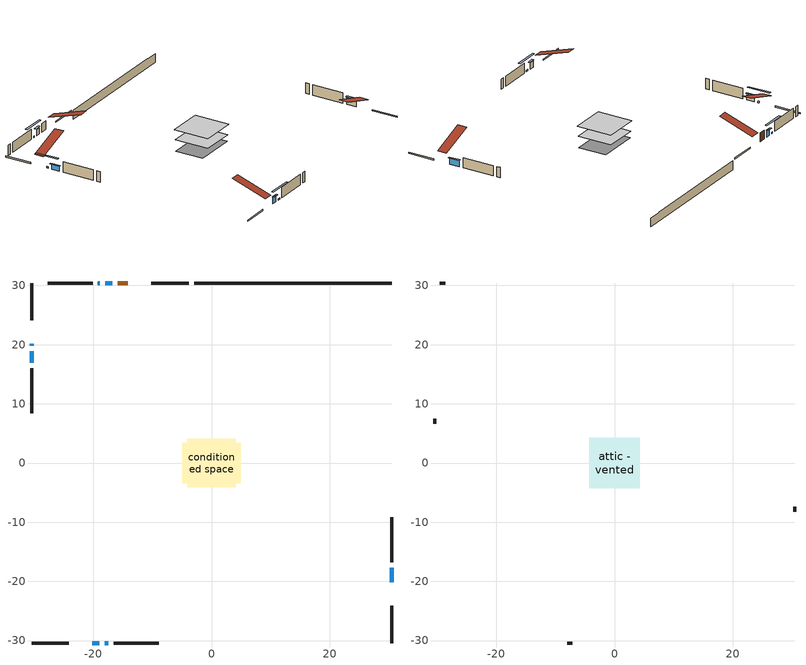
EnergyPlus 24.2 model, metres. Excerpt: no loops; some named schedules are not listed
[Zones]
conditioned space
 floor outside (Floor1 construction): -0.29,-0.29 -0.29,0.29 0.29,0.29 0.29,-0.29 z0.76
 floor adiabatic (AdiabaticFloorConstruction): -4.07,-4.07 -4.07,4.07 4.07,4.07 4.07,-4.07 z0.76
 floor foundation (Slab1 construction): -4.96,-3.39 -4.96,3.39 4.96,3.39 4.96,-3.39 z-1.37
 wall outside (RimJoist1 construction): -3.88,30.42 -10.14,30.42 / -30.42,-30.42 -24.16,-30.42 / -30.42,30.42 -30.42,24.16 / 30.42,-30.42 30.42,-24.16 z0.76:1.06
 wall outside (AdiabaticWallConstruction 1): -14.19,30.42 -15.85,30.42 z0.76:2.79
 wall outside (AdiabaticWallConstruction): 30.42,-20.12 30.42,-17.72 z0.76:2.25; -30.42,20.12 -30.42,19.83 / -18.89,30.42 -19.19,30.42 / -18,-30.42 -17.43,-30.42 z0.76:1.12; -16.78,30.42 -17.97,30.42 / -20.12,-30.42 -18.93,-30.42 z0.76:2.24; -30.42,18.9 -30.42,16.97 z0.76:1.96
 wall outside (Wall1 construction): -20.11,30.42 -27.7,30.42 / -16.5,-30.42 -8.91,-30.42 / -30.42,16.04 -30.42,8.45 / 30.42,-16.79 30.42,-9.2 z0.76:3.2
 wall foundation (FoundationWall1 construction): -2.96,30.42,-1.37 -2.96,30.42,0.76 27.08,30.42,0.76 27.08,30.42,0.64 30.42,30.42,0.64 30.42,30.42,-1.37
 window (WindowConstruction): 30.42,-20.12 30.42,-17.72 z0.76:2.25
 window (WindowConstruction 6): -30.42,20.12 -30.42,19.83 z0.76:1.11
 window (WindowConstruction 1): -16.78,30.42 -17.97,30.42 z0.76:2.24
 window (WindowConstruction 2): -20.12,-30.42 -18.93,-30.42 z0.76:2.24
 window (WindowConstruction 3): -30.42,18.9 -30.42,16.97 z0.76:1.96
 window (WindowConstruction 4): -18.9,30.42 -19.18,30.42 z0.76:1.11
 window (WindowConstruction 5): -18,-30.42 -17.43,-30.42 z0.76:1.11
 door (Door): -14.19,30.42 -15.85,30.42 z0.76:2.79
 ceiling adiabatic (AdiabaticFloorConstruction): 4.07,-4.07 4.07,4.07 -4.07,4.07 -4.07,-4.07 z0.76
attic - vented
 floor to conditioned space (Floor2 construction Reversed): -4.26,-4.26 -4.26,4.26 4.26,4.26 4.26,-4.26 z3.2
 wall outside (Wall2 construction): -28.63,30.42 -29.49,30.42 / -7.98,-30.42 -7.12,-30.42 / -30.42,7.52 -30.42,6.66 / 30.42,-8.27 30.42,-7.41 z0.76:3.2
 roof outside (Roof1 construction): -13.26,30.42,3.2 -13.26,22.11,5.97 -11.07,22.11,5.97 -11.07,30.42,3.2; -21.04,-30.42,3.2 -21.04,-22.11,5.97 -23.23,-22.11,5.97 -23.23,-30.42,3.2; -30.42,21.04,3.2 -22.11,21.04,5.97 -22.11,23.23,5.97 -30.42,23.23,3.2; 30.42,-21.04,3.2 22.11,-21.04,5.97 22.11,-23.23,5.97 30.42,-23.23,3.2
shading: 30.42,-17.52 30.42,-20.32 30.83,-20.32 30.83,-17.52 z2.45; -30.42,17.19 -30.42,22.76 -30.83,22.76 -30.83,17.19 z3.75; -18.17,30.42 -16.58,30.42 -16.58,30.83 -18.17,30.83 z2.44; -18.73,-30.42 -20.32,-30.42 -20.32,-30.83 -18.73,-30.83 z2.44; -30.42,16.77 -30.42,19.1 -30.83,19.1 -30.83,16.77 z2.17; -21.82,30.42 -16.26,30.42 -16.26,30.83 -21.82,30.83 z3.75; -14.79,-30.42 -20.64,-30.42 -20.64,-30.83 -14.79,-30.83 z3.75
[Building]
Building 1: Terrain=Suburbs
[Site:Location]
Winnipeg Intl AP_MB: Latitude {deg}=49.91; Longitude {deg}=-97.24; Time Zone {hr}=-6; Elevation {m}=239; Keep Site Location Information=Yes
[Site:GroundTemperature:Shallow]
-2.46526, -5.11642, -5.32873, -4.07063, 0.979979, 6.00706, 10.3653, 13.1261, 13.3606, 11.1152, 6.8681, 1.99523
[Site:WaterMainsTemperature]
Calculation Method=Schedule; Temperature Schedule=mains temperature schedule
[Material] Roughness=Rough; Thermal Absorptance=0.9
Name | Thickness {m} | Conductivity {W/m-K} | Density {kg/m3} | Specific Heat {J/kg-K} | Solar Absorptance | Visible Absorptance
asphalt or fiberglass shingles | 0.00635 | 0.162714 | 1121.4 | 1465.45 | 0.84 | 0.84
ceiling stud and cavity | 0.1397 | 0.150545 | 65.682 | 1177.47 | 0.7 | 0.7
concrete 4.0 in. | 0.1016 | 1.803125 | 2242.8 | 837.4 | 0.7 | 0.7
concrete 8.0 in. | 0.2032 | 1.803125 | 2242.8 | 837.4 | 0.7 | 0.7
door material | 0.04445 | 0.188738 | 512.64 | 1214.23 | 0.7 | 0.7
exterior vertical ins | 0.0286645 | 0.029427 | 32.04 | 1214.23 | 0.7 | 0.7
floor covering | 0.0127 | 0.0433444 | 54.468 | 1339.84 | 0.6 | 0.6
floor rigid ins | 0.051816 | 0.029427 | 32.04 | 1214.23 | 0.7 | 0.7
floor rigid ins 1; wall rigid ins | 0.512978 | 0.029427 | 32.04 | 1214.23 | 0.7 | 0.7
floor stud and cavity | 0.1397 | 0.660063 | 92.3553 | 1139.71 | 0.7 | 0.7
floor stud and cavity 1 | 0.1397 | 1.75129 | 37.0049 | 1207.88 | 0.7 | 0.7
furniture material conditioned space 1 | 0.1524 | 0.115458 | 640.8 | 1214.23 | 0.6 | 0.6
gypsum board | 0.0127 | 0.160291 | 801 | 837.4 | 0.6 | 0.6
gypsum board 1 | 0.0127 | 0.160291 | 801 | 837.4 | 0.7 | 0.7
osb sheathing 0.5 in. | 0.0127 | 0.115458 | 512.64 | 1214.23 | 0.7 | 0.7
osb sheathing 0.75 in. | 0.01905 | 0.115458 | 512.64 | 1214.23 | 0.7 | 0.7
osb sheathing 2.0 in. | 0.0508 | 0.115458 | 512.64 | 1214.23 | 0.7 | 0.7
rim joist stud and cavity | 0.0508 | 0.029095 | 125.044 | 1163.47 | 0.6 | 0.6
wall stud and cavity | 0.1397 | 0.12206 | 139.0536 | 1170.24 | 0.7 | 0.7
wall stud and cavity 1 | 0.0889 | 6.1454 | 50.32683 | 1063.81 | 0.6 | 0.6
wall stud and cavity 2 | 0.0889 | 0.380278 | 52.3479 | 1209.89 | 0.7 | 0.7
wall stud and cavity 3 | 0.0889 | 0.391764 | 83.0341 | 1211.67 | 0.7 | 0.7
wood siding | 0.0254 | 0.102417 | 544.68 | 1172.36 | 0.4 | 0.4
wood siding 1 | 0.00254 | 0.102417 | 544.68 | 1172.36 | 0.4 | 0.4
wood siding 2; wood siding 3; wood siding 4 | 0.0254 | 0.102417 | 544.68 | 1172.36 | 0.7 | 0.7
[WindowMaterial:SimpleGlazingSystem]
Name | U-Factor {W/m2-K} | Solar Heat Gain Coefficient
WindowMaterial | 2.2025 | 0.6
WindowMaterial 1 | 2.91338 | 0.67
WindowMaterial 2 | 2.25189 | 0.59
WindowMaterial 3 | 2.67945 | 0.43
[Construction]
AdiabaticFloorConstruction: floor stud and cavity 1, floor rigid ins 1, osb sheathing 0.75 in., floor covering
AdiabaticWallConstruction: wood siding 3, wall rigid ins, wall stud and cavity 2, gypsum board
AdiabaticWallConstruction 1: wood siding 4, wall rigid ins, wall stud and cavity 2, gypsum board
Door: door material
Floor1 construction: floor stud and cavity, floor rigid ins, osb sheathing 0.75 in., floor covering
Floor2 construction Reversed: gypsum board, ceiling stud and cavity
FoundationWall1 construction: concrete 8.0 in., gypsum board 1
furniture construction conditioned space 1: furniture material conditioned space 1
PartitionWallConstruction: gypsum board, wall stud and cavity 3, gypsum board
RimJoist1 construction: wood siding 2, osb sheathing 2.0 in., rim joist stud and cavity
Roof1 construction: asphalt or fiberglass shingles
Slab1 construction: concrete 4.0 in.
Wall1 construction: wood siding, osb sheathing 0.5 in., wall stud and cavity, gypsum board
Wall2 construction: wood siding 1, wall stud and cavity 1
WindowConstruction: WindowMaterial
WindowConstruction 1; WindowConstruction 2: WindowMaterial 1
WindowConstruction 3: WindowMaterial 2
WindowConstruction 4; WindowConstruction 5; WindowConstruction 6: WindowMaterial 3
[Zone] Multiplier=1; Part of Total Floor Area=Yes
Name | Volume {m3}
attic - vented | 32.6971
conditioned space | 333.5
[Space]
Name | Zone | Volume {m3}
attic - vented 1 | attic - vented | 32.6971
conditioned space 1 | conditioned space | 333.5
[ZoneInfiltration:EffectiveLeakageArea]
infil attic - vented 1: Zone or Space=attic - vented 1; Schedule=Always On Discrete; Effective Air Leakage Area {cm2}=2424.67; Stack Coefficient=0.000362115; Wind Coefficient=1.28571e-05
[ZoneMixing]
whole house fan mix: Zone or Space=attic - vented; Schedule=Always On Continuous; Design Flow Rate Calculation Method=Flow/Zone; Design Flow Rate {m3/s}=0; Source Zone or Space=conditioned space
[SurfaceProperty:ExposedFoundationPerimeter]
Slab1: Exposed Perimeter Calculation Method=TotalExposedPerimeter; Total Exposed Perimeter {m}=33.377
[InternalMass] Zone or ZoneList=conditioned space; Space or SpaceList=conditioned space 1
Name | Construction | Surface Area {m2}
furniture mass conditioned space 1 | furniture construction conditioned space 1 | 53.484
partition wall mass | PartitionWallConstruction | 133.71
[Lights]
interior lighting: Zone or ZoneList or Space or SpaceList=conditioned space 1; Schedule=interior lighting schedule; Design Level Calculation Method=LightingLevel; Lighting Level {W}=343.2; Return Air Fraction=0; Fraction Radiant=0.6; Fraction Visible=0.2; Fraction Replaceable=1
[People]
occupants: Zone or ZoneList or Space or SpaceList=conditioned space 1; Number of People Schedule=occupants schedule; Number of People Calculation Method=People; Number of People=3; Fraction Radiant=0.314171; Sensible Heat Fraction=0.56303; Activity Level Schedule=occupants activity schedule; Carbon Dioxide Generation Rate {m3/s-W}=0; Enable ASHRAE 55 Comfort Warnings=No; Mean Radiant Temperature Calculation Type=EnclosureAveraged
[ElectricEquipment] Zone or ZoneList or Space or SpaceList=conditioned space 1; Design Level Calculation Method=EquipmentLevel
Name | Schedule | Design Level {W} | Fraction Latent | Fraction Radiant | Fraction Lost
clothes dryer | clothes dryer schedule | 140.772 | 0.015 | 0.081 | 0.85
clothes washer | clothes washer schedule | 32.1985 | 0.03 | 0.162 | 0.7
cooking range | cooking range schedule | 215.147 | 0.08 | 0.432 | 0.2
dishwasher | dishwasher schedule | 66.8632 | 0.3 | 0.18 | 0.4
fridge | fridge schedule | 72.9452 | 0 | 0.6 | 0
mech vent house fan | mech vent house fan schedule | 0 | 0 | 0 | 1
mech vent house fan cfis | mech vent house fan cfis schedule | 0 | 0 | 0 | 0
misc plug loads | misc plug loads schedule | 494.7 | 0.045 | 0.513 | 0.1
whole house fan | Always On Discrete | 0 | 0 | 0 | 1
[OtherEquipment] Zone or ZoneList or Space or SpaceList=conditioned space 1; Design Level Calculation Method=EquipmentLevel
Name | Fuel Type | Schedule | Design Level {W} | Fraction Latent | Fraction Radiant | Fraction Lost
clothes dryer 1 | Electricity | clothes dryer schedule | 0 | 0.015 | 0.081 | 0.85
cooking range 1 | Electricity | cooking range schedule | 0 | 0.08 | 0.432 | 0.2
general water use latent | None | general water use schedule | 62.594 | 1 | 0 | 0
general water use sensible | None | general water use schedule | -61.6891 | 0 | 0.6 | 0
mech vent house fan latent load | None | Always On Discrete | 0 | 1 | 0 | 0
mech vent house fan sensible load | None | Always On Discrete | 0 | 0 | 0 | 0
water heater energy adjustment1 | NaturalGas | Always On Discrete | 0.01 | 0 | 0 | 1
[ZoneInfiltration:DesignFlowRate] Zone or ZoneList or Space or SpaceList=conditioned space 1; Schedule=Always On Discrete; Design Flow Rate Calculation Method=Flow/Zone; Design Flow Rate {m3/s}=0
infil flow; natural vent flow; whole house fan flow
[AvailabilityManager:Scheduled]
central ac and furnace airloop Availability Manager: Schedule=Always On Discrete
[Foundation:Kiva]
Foundation Kiva 1: Initial Indoor Air Temperature {C}=21; Wall Height Above Grade {m}=0.759988; Wall Depth Below Slab {m}=0.2032; Custom Block Material Name 1=exterior vertical ins; Custom Block Depth 1 {m}=2.13; Custom Block X Position 1 {m}=0.2159; Custom Block Z Position 1 {m}=0
[Foundation:Kiva:Settings]
Soil Conductivity {W/m-K}=0.849921; Soil Density {kg/m3}=1842.3; Soil Specific Heat {J/kg-K}=418.7; Ground Solar Absorptivity=0.9; Ground Thermal Absorptivity=0.9; Ground Surface Roughness {m}=0.03; Far-Field Width {m}=40; Deep-Ground Boundary Condition=ZeroFlux; Deep-Ground Depth {m}=40; Minimum Cell Dimension {m}=0.2; Maximum Cell Growth Coefficient=3; Simulation Timestep=Timestep
[Exterior:Lights]
exterior lighting: Schedule=exterior lighting schedule; Design Level {W}=75.6
[EnergyManagementSystem:GlobalVariable]
central_ac_and_furnace_airloop_Fan_RTF
infil_program_Qfan
infil_program_Qinf
natural_vent_program_Qnv
natural_vent_program_Qwhf
[EnergyManagementSystem:Sensor]
Name | Output:Variable or Output:Meter Index Key | Output:Variable or Output:Meter
airflow_gain | infil flow | Infiltration Sensible Heat Gain Energy
airflow_gain_1 | natural vent flow | Infiltration Sensible Heat Gain Energy
airflow_gain_2 | whole house fan flow | Infiltration Sensible Heat Gain Energy
airflow_loss | infil flow | Infiltration Sensible Heat Loss Energy
airflow_loss_1 | natural vent flow | Infiltration Sensible Heat Loss Energy
airflow_loss_2 | whole house fan flow | Infiltration Sensible Heat Loss Energy
clg_load_cond |  | Cooling:EnergyTransfer:Zone:CONDITIONED SPACE
clg_sp_s; clg_sp_s_1 | cooling setpoint | Schedule Value
clothes_dryer_exhaust_0_sch_s | clothes dryer exhaust 0 schedule | Schedule Value
cool_season | cooling season schedule | Schedule Value
htg_load_cond |  | Heating:EnergyTransfer:Zone:CONDITIONED SPACE
htg_sp_s; htg_sp_s_1 | heating setpoint | Schedule Value
ig_ee_conv | clothes dryer | Electric Equipment Convective Heating Energy
ig_ee_conv_2 | cooking range | Electric Equipment Convective Heating Energy
ig_ee_conv_4 | fridge | Electric Equipment Convective Heating Energy
ig_ee_conv_5 | misc plug loads | Electric Equipment Convective Heating Energy
ig_ee_conv_6 | whole house fan | Electric Equipment Convective Heating Energy
ig_ee_rad | clothes dryer | Electric Equipment Radiant Heating Energy
ig_ee_rad_2 | cooking range | Electric Equipment Radiant Heating Energy
ig_ee_rad_4 | fridge | Electric Equipment Radiant Heating Energy
ig_ee_rad_5 | misc plug loads | Electric Equipment Radiant Heating Energy
ig_ee_rad_6 | whole house fan | Electric Equipment Radiant Heating Energy
ig_lgt_conv | interior lighting | Lights Convective Heating Energy
ig_lgt_rad | interior lighting | Lights Radiant Heating Energy
ig_lgt_vis | interior lighting | Lights Visible Radiation Heating Energy
ig_oe_conv | clothes dryer 1 | Other Equipment Convective Heating Energy
ig_oe_conv_1 | cooking range 1 | Other Equipment Convective Heating Energy
ig_oe_conv_2 | general water use latent | Other Equipment Convective Heating Energy
ig_oe_conv_3 | general water use sensible | Other Equipment Convective Heating Energy
ig_oe_conv_4 | water heater energy adjustment1 | Other Equipment Convective Heating Energy
ig_oe_rad | clothes dryer 1 | Other Equipment Radiant Heating Energy
ig_oe_rad_1 | cooking range 1 | Other Equipment Radiant Heating Energy
ig_oe_rad_2 | general water use latent | Other Equipment Radiant Heating Energy
ig_oe_rad_3 | general water use sensible | Other Equipment Radiant Heating Energy
ig_oe_rad_4 | water heater energy adjustment1 | Other Equipment Radiant Heating Energy
ig_ppl_conv | occupants | People Convective Heating Energy
ig_ppl_rad | occupants | People Radiant Heating Energy
im_conv | furniture mass conditioned space 1 | Surface Inside Face Convection Heat Gain Energy
im_conv_1 | partition wall mass | Surface Inside Face Convection Heat Gain Energy
im_ig | furniture mass conditioned space 1 | Surface Inside Face Internal Gains Radiation Heat Gain Energy
im_ig_1 | partition wall mass | Surface Inside Face Internal Gains Radiation Heat Gain Energy
im_lgt | furniture mass conditioned space 1 | Surface Inside Face Lights Radiation Heat Gain Energy
im_lgt_1 | partition wall mass | Surface Inside Face Lights Radiation Heat Gain Energy
im_sol | furniture mass conditioned space 1 | Surface Inside Face Solar Radiation Heat Gain Energy
im_sol_1 | partition wall mass | Surface Inside Face Solar Radiation Heat Gain Energy
im_surf | furniture mass conditioned space 1 | Surface Inside Face Net Surface Thermal Radiation Heat Gain Energy
im_surf_1 | partition wall mass | Surface Inside Face Net Surface Thermal Radiation Heat Gain Energy
mv_conv | mech vent house fan | Electric Equipment Convective Heating Energy
mv_conv_1 | mech vent house fan cfis | Electric Equipment Convective Heating Energy
mv_conv_2 | mech vent house fan latent load | Other Equipment Convective Heating Energy
mv_conv_3 | mech vent house fan sensible load | Other Equipment Convective Heating Energy
mv_rad | mech vent house fan | Electric Equipment Radiant Heating Energy
mv_rad_1 | mech vent house fan cfis | Electric Equipment Radiant Heating Energy
mv_rad_2 | mech vent house fan latent load | Other Equipment Radiant Heating Energy
mv_rad_3 | mech vent house fan sensible load | Other Equipment Radiant Heating Energy
natural_vent_s | natural vent schedule | Schedule Value
out_pb_s |  | Site Outdoor Air Barometric Pressure
out_wt_s |  | Site Outdoor Air Humidity Ratio
site_vw_s |  | Site Wind Speed
ss_back_out | Window1 | Surface Window Shortwave from Zone Back Out Window Heat Transfer Rate
ss_back_out_1 | Window10 | Surface Window Shortwave from Zone Back Out Window Heat Transfer Rate
ss_back_out_2 | Window3 | Surface Window Shortwave from Zone Back Out Window Heat Transfer Rate
ss_back_out_3 | Window4 | Surface Window Shortwave from Zone Back Out Window Heat Transfer Rate
ss_back_out_4 | Window5 | Surface Window Shortwave from Zone Back Out Window Heat Transfer Rate
ss_back_out_5 | Window7 | Surface Window Shortwave from Zone Back Out Window Heat Transfer Rate
ss_back_out_6 | Window8 | Surface Window Shortwave from Zone Back Out Window Heat Transfer Rate
ss_conv | Door1 | Surface Inside Face Convection Heat Gain Energy
ss_conv_1 | Window1 | Surface Inside Face Convection Heat Gain Energy
ss_conv_2 | Window10 | Surface Inside Face Convection Heat Gain Energy
ss_conv_3 | Window3 | Surface Inside Face Convection Heat Gain Energy
ss_conv_4 | Window4 | Surface Inside Face Convection Heat Gain Energy
ss_conv_5 | Window5 | Surface Inside Face Convection Heat Gain Energy
ss_conv_6 | Window7 | Surface Inside Face Convection Heat Gain Energy
ss_conv_7 | Window8 | Surface Inside Face Convection Heat Gain Energy
ss_ig | Door1 | Surface Inside Face Internal Gains Radiation Heat Gain Energy
ss_ig_1 | Window1 | Surface Inside Face Internal Gains Radiation Heat Gain Energy
ss_ig_2 | Window10 | Surface Inside Face Internal Gains Radiation Heat Gain Energy
ss_ig_3 | Window3 | Surface Inside Face Internal Gains Radiation Heat Gain Energy
ss_ig_4 | Window4 | Surface Inside Face Internal Gains Radiation Heat Gain Energy
ss_ig_5 | Window5 | Surface Inside Face Internal Gains Radiation Heat Gain Energy
ss_ig_6 | Window7 | Surface Inside Face Internal Gains Radiation Heat Gain Energy
ss_ig_7 | Window8 | Surface Inside Face Internal Gains Radiation Heat Gain Energy
ss_lgt | Door1 | Surface Inside Face Lights Radiation Heat Gain Energy
ss_sol | Door1 | Surface Inside Face Solar Radiation Heat Gain Energy
ss_surf | Door1 | Surface Inside Face Net Surface Thermal Radiation Heat Gain Energy
ss_surf_1 | Window1 | Surface Inside Face Net Surface Thermal Radiation Heat Gain Energy
ss_surf_2 | Window10 | Surface Inside Face Net Surface Thermal Radiation Heat Gain Energy
ss_surf_3 | Window3 | Surface Inside Face Net Surface Thermal Radiation Heat Gain Energy
ss_surf_4 | Window4 | Surface Inside Face Net Surface Thermal Radiation Heat Gain Energy
ss_surf_5 | Window5 | Surface Inside Face Net Surface Thermal Radiation Heat Gain Energy
ss_surf_6 | Window7 | Surface Inside Face Net Surface Thermal Radiation Heat Gain Energy
ss_surf_7 | Window8 | Surface Inside Face Net Surface Thermal Radiation Heat Gain Energy
ss_trans_in | Window1 | Surface Window Transmitted Solar Radiation Rate
ss_trans_in_1 | Window10 | Surface Window Transmitted Solar Radiation Rate
ss_trans_in_2 | Window3 | Surface Window Transmitted Solar Radiation Rate
ss_trans_in_3 | Window4 | Surface Window Transmitted Solar Radiation Rate
ss_trans_in_4 | Window5 | Surface Window Transmitted Solar Radiation Rate
ss_trans_in_5 | Window7 | Surface Window Transmitted Solar Radiation Rate
ss_trans_in_6 | Window8 | Surface Window Transmitted Solar Radiation Rate
ss_trans_out | Window1 | Surface Inside Face Initial Transmitted Diffuse Transmitted Out Window Solar Radiation Rate
ss_trans_out_1 | Window10 | Surface Inside Face Initial Transmitted Diffuse Transmitted Out Window Solar Radiation Rate
ss_trans_out_2 | Window3 | Surface Inside Face Initial Transmitted Diffuse Transmitted Out Window Solar Radiation Rate
ss_trans_out_3 | Window4 | Surface Inside Face Initial Transmitted Diffuse Transmitted Out Window Solar Radiation Rate
ss_trans_out_4 | Window5 | Surface Inside Face Initial Transmitted Diffuse Transmitted Out Window Solar Radiation Rate
ss_trans_out_5 | Window7 | Surface Inside Face Initial Transmitted Diffuse Transmitted Out Window Solar Radiation Rate
ss_trans_out_6 | Window8 | Surface Inside Face Initial Transmitted Diffuse Transmitted Out Window Solar Radiation Rate
s_conv | Floor1 | Surface Inside Face Convection Heat Gain Energy
s_conv_1 | Floor2 | Surface Inside Face Convection Heat Gain Energy
s_conv_10 | Wall1:0 | Surface Inside Face Convection Heat Gain Energy
s_conv_11 | Wall1:180 | Surface Inside Face Convection Heat Gain Energy
s_conv_12 | Wall1:270 | Surface Inside Face Convection Heat Gain Energy
s_conv_13 | Wall1:90 | Surface Inside Face Convection Heat Gain Energy
s_conv_2 | FoundationWall1 | Surface Inside Face Convection Heat Gain Energy
s_conv_3 | inferred conditioned ceiling | Surface Inside Face Convection Heat Gain Energy
s_conv_4 | inferred conditioned floor | Surface Inside Face Convection Heat Gain Energy
s_conv_5 | RimJoist1:0 | Surface Inside Face Convection Heat Gain Energy
s_conv_6 | RimJoist1:180 | Surface Inside Face Convection Heat Gain Energy
s_conv_7 | RimJoist1:270 | Surface Inside Face Convection Heat Gain Energy
s_conv_8 | RimJoist1:90 | Surface Inside Face Convection Heat Gain Energy
s_conv_9 | Slab1 | Surface Inside Face Convection Heat Gain Energy
s_ig | Floor1 | Surface Inside Face Internal Gains Radiation Heat Gain Energy
s_ig_1 | Floor2 | Surface Inside Face Internal Gains Radiation Heat Gain Energy
s_ig_10 | Wall1:0 | Surface Inside Face Internal Gains Radiation Heat Gain Energy
s_ig_11 | Wall1:180 | Surface Inside Face Internal Gains Radiation Heat Gain Energy
s_ig_12 | Wall1:270 | Surface Inside Face Internal Gains Radiation Heat Gain Energy
s_ig_13 | Wall1:90 | Surface Inside Face Internal Gains Radiation Heat Gain Energy
s_ig_2 | FoundationWall1 | Surface Inside Face Internal Gains Radiation Heat Gain Energy
s_ig_3 | inferred conditioned ceiling | Surface Inside Face Internal Gains Radiation Heat Gain Energy
s_ig_4 | inferred conditioned floor | Surface Inside Face Internal Gains Radiation Heat Gain Energy
s_ig_5 | RimJoist1:0 | Surface Inside Face Internal Gains Radiation Heat Gain Energy
s_ig_6 | RimJoist1:180 | Surface Inside Face Internal Gains Radiation Heat Gain Energy
s_ig_7 | RimJoist1:270 | Surface Inside Face Internal Gains Radiation Heat Gain Energy
s_ig_8 | RimJoist1:90 | Surface Inside Face Internal Gains Radiation Heat Gain Energy
s_ig_9 | Slab1 | Surface Inside Face Internal Gains Radiation Heat Gain Energy
s_lgt | Floor1 | Surface Inside Face Lights Radiation Heat Gain Energy
s_lgt_1 | Floor2 | Surface Inside Face Lights Radiation Heat Gain Energy
s_lgt_10 | Wall1:0 | Surface Inside Face Lights Radiation Heat Gain Energy
s_lgt_11 | Wall1:180 | Surface Inside Face Lights Radiation Heat Gain Energy
s_lgt_12 | Wall1:270 | Surface Inside Face Lights Radiation Heat Gain Energy
s_lgt_13 | Wall1:90 | Surface Inside Face Lights Radiation Heat Gain Energy
s_lgt_2 | FoundationWall1 | Surface Inside Face Lights Radiation Heat Gain Energy
s_lgt_3 | inferred conditioned ceiling | Surface Inside Face Lights Radiation Heat Gain Energy
s_lgt_4 | inferred conditioned floor | Surface Inside Face Lights Radiation Heat Gain Energy
s_lgt_5 | RimJoist1:0 | Surface Inside Face Lights Radiation Heat Gain Energy
s_lgt_6 | RimJoist1:180 | Surface Inside Face Lights Radiation Heat Gain Energy
s_lgt_7 | RimJoist1:270 | Surface Inside Face Lights Radiation Heat Gain Energy
s_lgt_8 | RimJoist1:90 | Surface Inside Face Lights Radiation Heat Gain Energy
s_lgt_9 | Slab1 | Surface Inside Face Lights Radiation Heat Gain Energy
s_sol | Floor1 | Surface Inside Face Solar Radiation Heat Gain Energy
s_sol_1 | Floor2 | Surface Inside Face Solar Radiation Heat Gain Energy
s_sol_10 | Wall1:0 | Surface Inside Face Solar Radiation Heat Gain Energy
s_sol_11 | Wall1:180 | Surface Inside Face Solar Radiation Heat Gain Energy
s_sol_12 | Wall1:270 | Surface Inside Face Solar Radiation Heat Gain Energy
s_sol_13 | Wall1:90 | Surface Inside Face Solar Radiation Heat Gain Energy
s_sol_2 | FoundationWall1 | Surface Inside Face Solar Radiation Heat Gain Energy
s_sol_3 | inferred conditioned ceiling | Surface Inside Face Solar Radiation Heat Gain Energy
s_sol_4 | inferred conditioned floor | Surface Inside Face Solar Radiation Heat Gain Energy
s_sol_5 | RimJoist1:0 | Surface Inside Face Solar Radiation Heat Gain Energy
s_sol_6 | RimJoist1:180 | Surface Inside Face Solar Radiation Heat Gain Energy
s_sol_7 | RimJoist1:270 | Surface Inside Face Solar Radiation Heat Gain Energy
s_sol_8 | RimJoist1:90 | Surface Inside Face Solar Radiation Heat Gain Energy
s_sol_9 | Slab1 | Surface Inside Face Solar Radiation Heat Gain Energy
s_surf | Floor1 | Surface Inside Face Net Surface Thermal Radiation Heat Gain Energy
s_surf_1 | Floor2 | Surface Inside Face Net Surface Thermal Radiation Heat Gain Energy
s_surf_10 | Wall1:0 | Surface Inside Face Net Surface Thermal Radiation Heat Gain Energy
s_surf_11 | Wall1:180 | Surface Inside Face Net Surface Thermal Radiation Heat Gain Energy
s_surf_12 | Wall1:270 | Surface Inside Face Net Surface Thermal Radiation Heat Gain Energy
s_surf_13 | Wall1:90 | Surface Inside Face Net Surface Thermal Radiation Heat Gain Energy
s_surf_2 | FoundationWall1 | Surface Inside Face Net Surface Thermal Radiation Heat Gain Energy
s_surf_3 | inferred conditioned ceiling | Surface Inside Face Net Surface Thermal Radiation Heat Gain Energy
s_surf_4 | inferred conditioned floor | Surface Inside Face Net Surface Thermal Radiation Heat Gain Energy
s_surf_5 | RimJoist1:0 | Surface Inside Face Net Surface Thermal Radiation Heat Gain Energy
